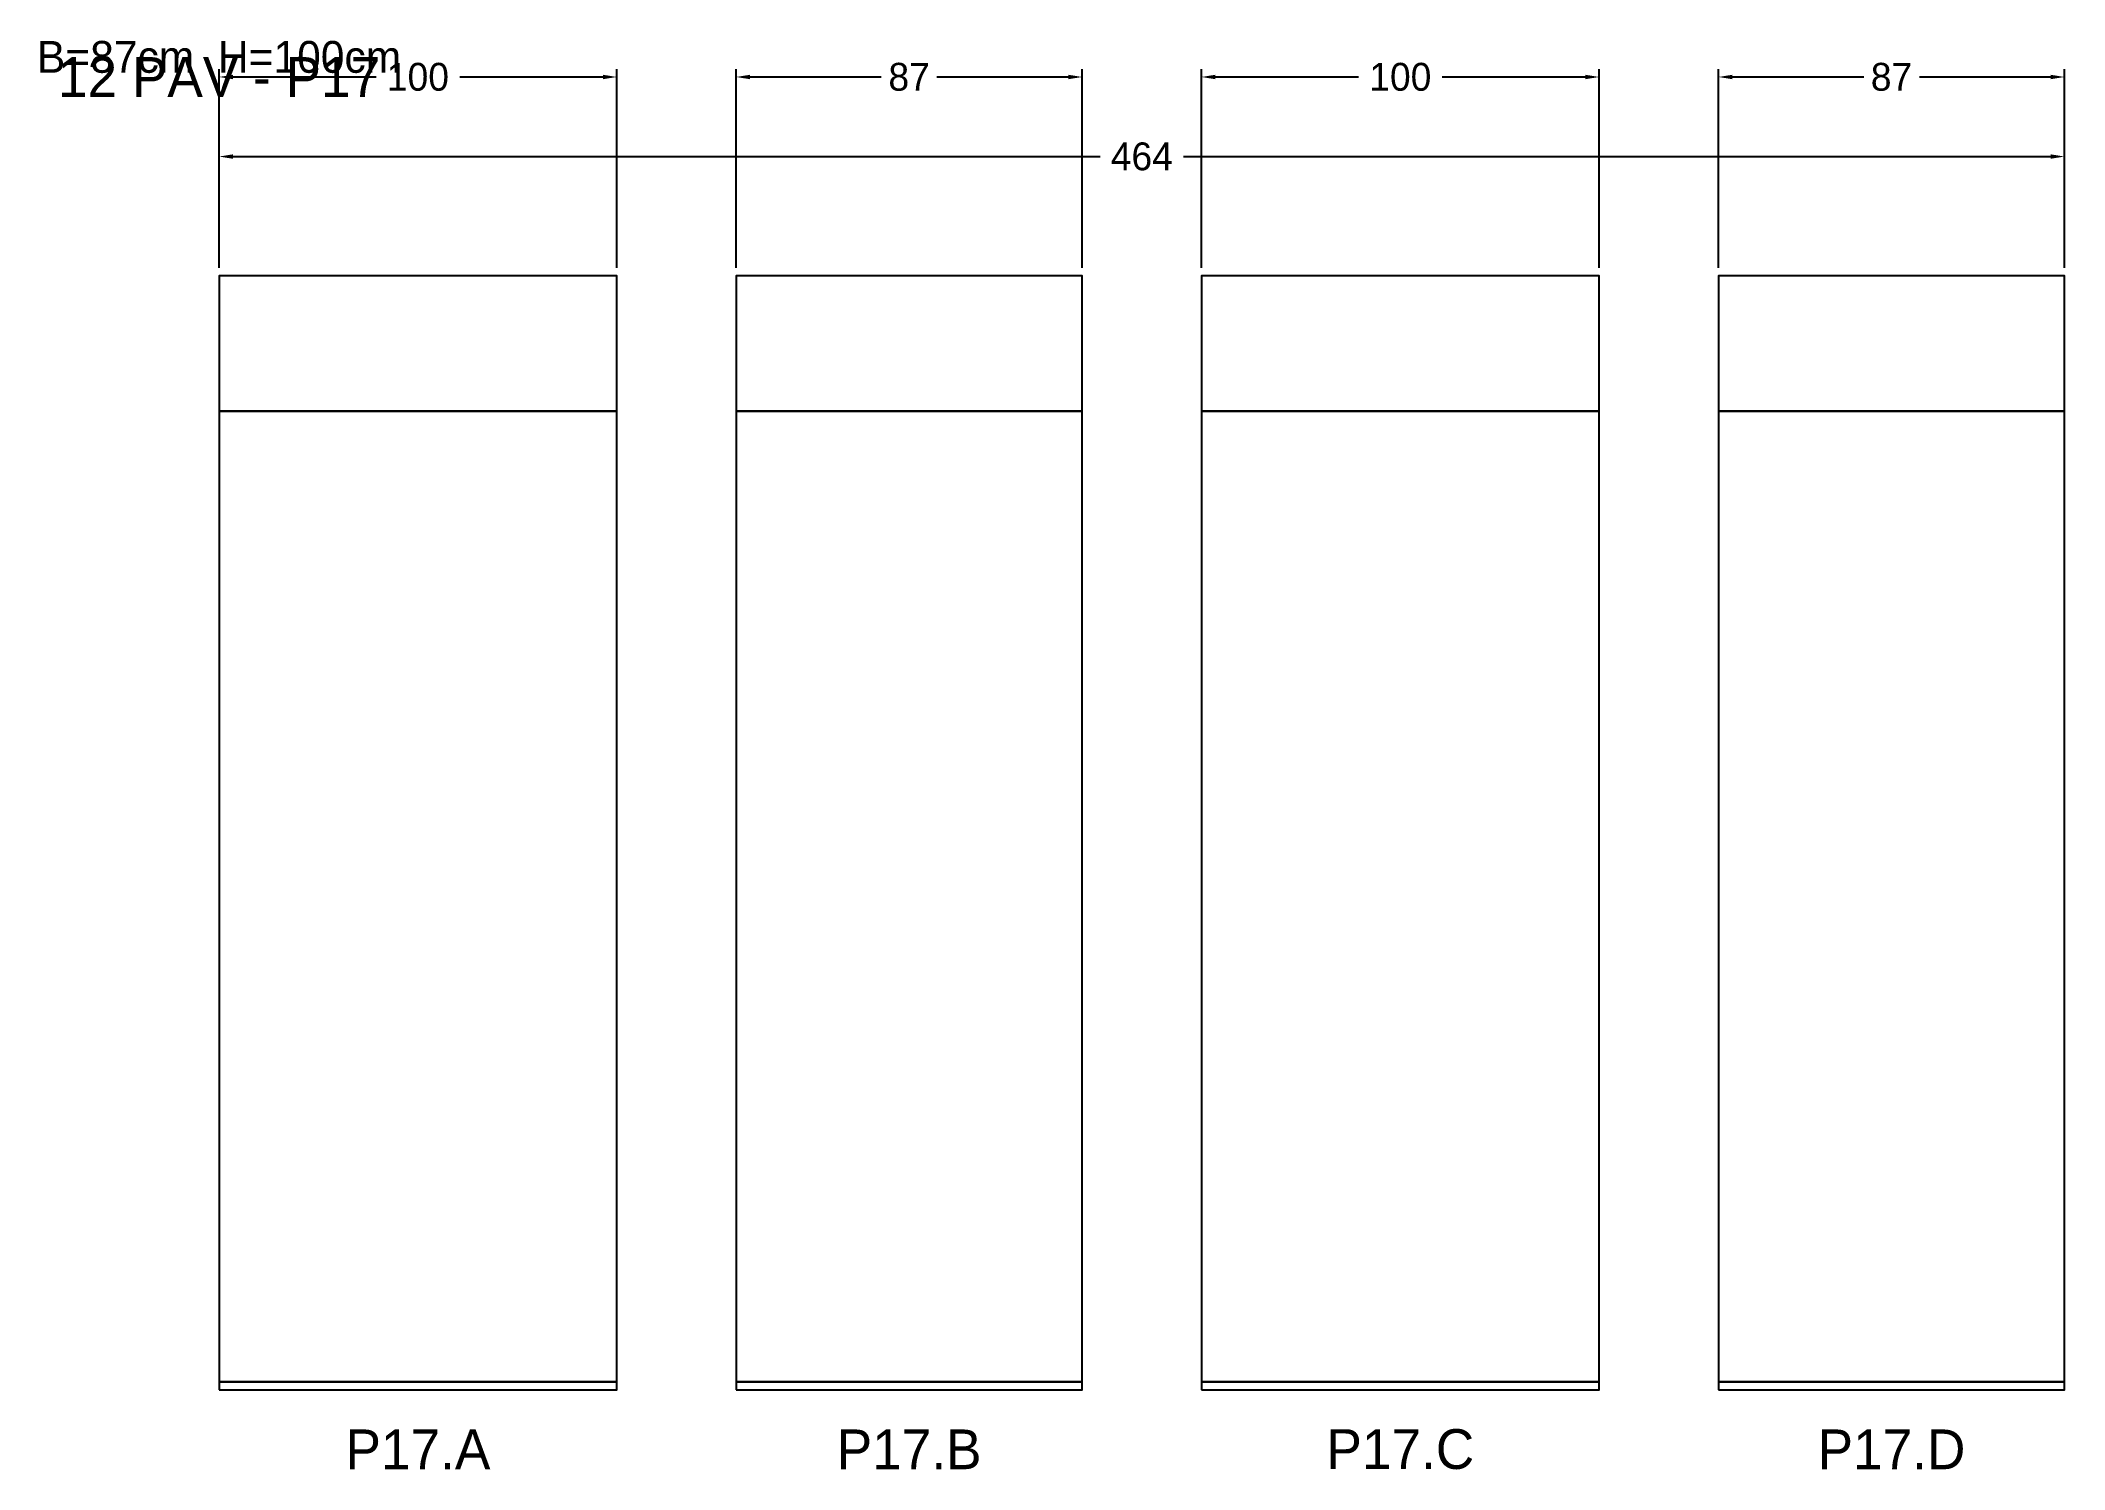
# Model space of a CAD drawing. Header units: metres. Extents: x -45 to 464, y -20 to 339.
import ezdxf

# ---------------------------------------------------------------- set-up
doc = ezdxf.new("R2010")
doc.units = ezdxf.units.M
for name, color, linetype in [('COTA', 3, 'Continuous'), ('Cota Secao (2x)', 3, 'Continuous'), ('NOMENCLATURA', 1, 'Continuous'), ('Paineis', 7, 'Continuous'), ('Texto Secao', 2, 'Continuous')]:
    doc.layers.add(name, color=color, linetype=linetype)
doc.dimstyles.new('COTA', dxfattribs={"dimtxt": 7, "dimasz": 3.5, "dimexe": 2, "dimexo": 2, "dimgap": 1.5, "dimtad": 1, "dimdec": 1, "dimcen": 2.5, "dimclrd": 3, "dimclre": 3, "dimclrt": 3, "dimazin": 3, "dimtfac": 1, "dimtmove": 0, "dimatfit": 3})

# ---------------------------------------------------------------- blocks, each defined once
blk = doc.blocks.new('_CLOSEDFILLED')
at = {"color": 0, "linetype": 'BYBLOCK'}
blk.add_solid([(-1, 0.16), (0, 0), (-1, -0.16)], dxfattribs=at)
blk = doc.blocks.new('*D1')
at = {"color": 3}
for p, q in [((0, 282), (0, 312)), ((464, 282), (464, 312)), ((3.5, 310), (221.5, 310)), ((242.5, 310), (460.5, 310))]:
    blk.add_line(p, q, dxfattribs=at)
at = {"layer": 'Defpoints'}
for p in [(0, 310), (0, 280), (464, 280)]:
    blk.add_point(p, dxfattribs=at)
at = {"layer": 'COTA', "color": 3, "xscale": 3.5, "yscale": 3.5, "rotation": 180}
blk.add_blockref('_CLOSEDFILLED', (0, 310), dxfattribs=at)
at = {"layer": 'COTA', "color": 3, "xscale": 3.5, "yscale": 3.5}
blk.add_blockref('_CLOSEDFILLED', (464, 310), dxfattribs=at)
at = {"layer": 'COTA', "color": 3, "insert": (232, 310), "char_height": 7, "attachment_point": 5}
blk.add_mtext('464', dxfattribs=at)
blk = doc.blocks.new('*D2')
at = {"color": 3}
for p, q in [((0, 282), (0, 332)), ((100, 282), (100, 332)), ((3.5, 330), (39.5, 330)), ((60.5, 330), (96.5, 330))]:
    blk.add_line(p, q, dxfattribs=at)
at = {"layer": 'Defpoints'}
for p in [(0, 330), (0, 280), (100, 280)]:
    blk.add_point(p, dxfattribs=at)
at = {"layer": 'COTA', "color": 3, "xscale": 3.5, "yscale": 3.5, "rotation": 180}
blk.add_blockref('_CLOSEDFILLED', (0, 330), dxfattribs=at)
at = {"layer": 'COTA', "color": 3, "xscale": 3.5, "yscale": 3.5}
blk.add_blockref('_CLOSEDFILLED', (100, 330), dxfattribs=at)
at = {"layer": 'COTA', "color": 3, "insert": (50, 330), "char_height": 7, "attachment_point": 5}
blk.add_mtext('100', dxfattribs=at)
blk = doc.blocks.new('*D3')
at = {"color": 3}
for p, q in [((130, 282), (130, 332)), ((217, 282), (217, 332)), ((133.5, 330), (166.5, 330)), ((180.5, 330), (213.5, 330))]:
    blk.add_line(p, q, dxfattribs=at)
at = {"layer": 'Defpoints'}
for p in [(130, 330), (130, 280), (217, 280)]:
    blk.add_point(p, dxfattribs=at)
at = {"layer": 'COTA', "color": 3, "xscale": 3.5, "yscale": 3.5, "rotation": 180}
blk.add_blockref('_CLOSEDFILLED', (130, 330), dxfattribs=at)
at = {"layer": 'COTA', "color": 3, "xscale": 3.5, "yscale": 3.5}
blk.add_blockref('_CLOSEDFILLED', (217, 330), dxfattribs=at)
at = {"layer": 'COTA', "color": 3, "insert": (173.5, 330), "char_height": 7, "attachment_point": 5}
blk.add_mtext('87', dxfattribs=at)
blk = doc.blocks.new('*D4')
at = {"color": 3}
for p, q in [((247, 282), (247, 332)), ((347, 282), (347, 332)), ((250.5, 330), (286.5, 330)), ((307.5, 330), (343.5, 330))]:
    blk.add_line(p, q, dxfattribs=at)
at = {"layer": 'Defpoints'}
for p in [(247, 330), (247, 280), (347, 280)]:
    blk.add_point(p, dxfattribs=at)
at = {"layer": 'COTA', "color": 3, "xscale": 3.5, "yscale": 3.5, "rotation": 180}
blk.add_blockref('_CLOSEDFILLED', (247, 330), dxfattribs=at)
at = {"layer": 'COTA', "color": 3, "xscale": 3.5, "yscale": 3.5}
blk.add_blockref('_CLOSEDFILLED', (347, 330), dxfattribs=at)
at = {"layer": 'COTA', "color": 3, "insert": (297, 330), "char_height": 7, "attachment_point": 5}
blk.add_mtext('100', dxfattribs=at)
blk = doc.blocks.new('*D5')
at = {"color": 3}
for p, q in [((377, 282), (377, 332)), ((464, 282), (464, 332)), ((380.5, 330), (413.5, 330)), ((427.5, 330), (460.5, 330))]:
    blk.add_line(p, q, dxfattribs=at)
at = {"layer": 'Defpoints'}
for p in [(377, 330), (377, 280), (464, 280)]:
    blk.add_point(p, dxfattribs=at)
at = {"layer": 'COTA', "color": 3, "xscale": 3.5, "yscale": 3.5, "rotation": 180}
blk.add_blockref('_CLOSEDFILLED', (377, 330), dxfattribs=at)
at = {"layer": 'COTA', "color": 3, "xscale": 3.5, "yscale": 3.5}
blk.add_blockref('_CLOSEDFILLED', (464, 330), dxfattribs=at)
at = {"layer": 'COTA', "color": 3, "insert": (420.5, 330), "char_height": 7, "attachment_point": 5}
blk.add_mtext('87', dxfattribs=at)

msp = doc.modelspace()

# ---------------------------------------------------------------- linework, layer by layer
at = {"layer": 'Paineis'}
for points in [[(0, 246), (100, 246), (100, 280), (0, 280)], [(130, 246), (217, 246), (217, 280), (130, 280)], [(247, 246), (347, 246), (347, 280), (247, 280)], [(377, 246), (464, 246), (464, 280), (377, 280)], [(0, 2), (100, 2), (100, 246), (0, 246)], [(130, 2), (217, 2), (217, 246), (130, 246)], [(247, 2), (347, 2), (347, 246), (247, 246)], [(377, 2), (464, 2), (464, 246), (377, 246)], [(0, 0), (100, 0), (100, 2), (0, 2)], [(130, 0), (217, 0), (217, 2), (130, 2)], [(247, 0), (347, 0), (347, 2), (247, 2)], [(377, 0), (464, 0), (464, 2), (377, 2)]]:
    msp.add_lwpolyline(points, close=True, dxfattribs=at)

# ---------------------------------------------------------------- texts
at = {"layer": 'Cota Secao (2x)', "insert": (0, 335), "char_height": 8, "width": 484, "attachment_point": 5}
msp.add_mtext('B=87cm  H=100cm', dxfattribs=at)
at = {"layer": 'NOMENCLATURA', "insert": (0, 330), "char_height": 10, "width": 300, "attachment_point": 5}
msp.add_mtext('12 PAV - P17', dxfattribs=at)
at = {"layer": 'Texto Secao', "char_height": 10, "attachment_point": 5}
for s, insert, width in [('P17.A', (50, -15), 120), ('P17.B', (173.5, -15), 107), ('P17.C', (297, -15), 120), ('P17.D', (420.5, -15), 107)]:
    msp.add_mtext(s, dxfattribs=dict(at, insert=insert, width=width))

# ---------------------------------------------------------------- dimensions: what is measured, and where the dimension line sits
at = {"layer": 'COTA'}
for base, p1, p2, picture, middle in [((0, 330), (0, 280), (100, 280), '*D2', (50, 330)), ((130, 330), (130, 280), (217, 280), '*D3', (173.5, 330)), ((247, 330), (247, 280), (347, 280), '*D4', (297, 330)), ((377, 330), (377, 280), (464, 280), '*D5', (420.5, 330)), ((0, 310), (0, 280), (464, 280), '*D1', (232, 310))]:
    dim = msp.add_linear_dim(base=base, p1=p1, p2=p2, dimstyle='COTA', dxfattribs=at)
    dim.commit()
    dim.dimension.update_dxf_attribs({"geometry": picture, "text_midpoint": middle})

doc.saveas('drawing.dxf')
